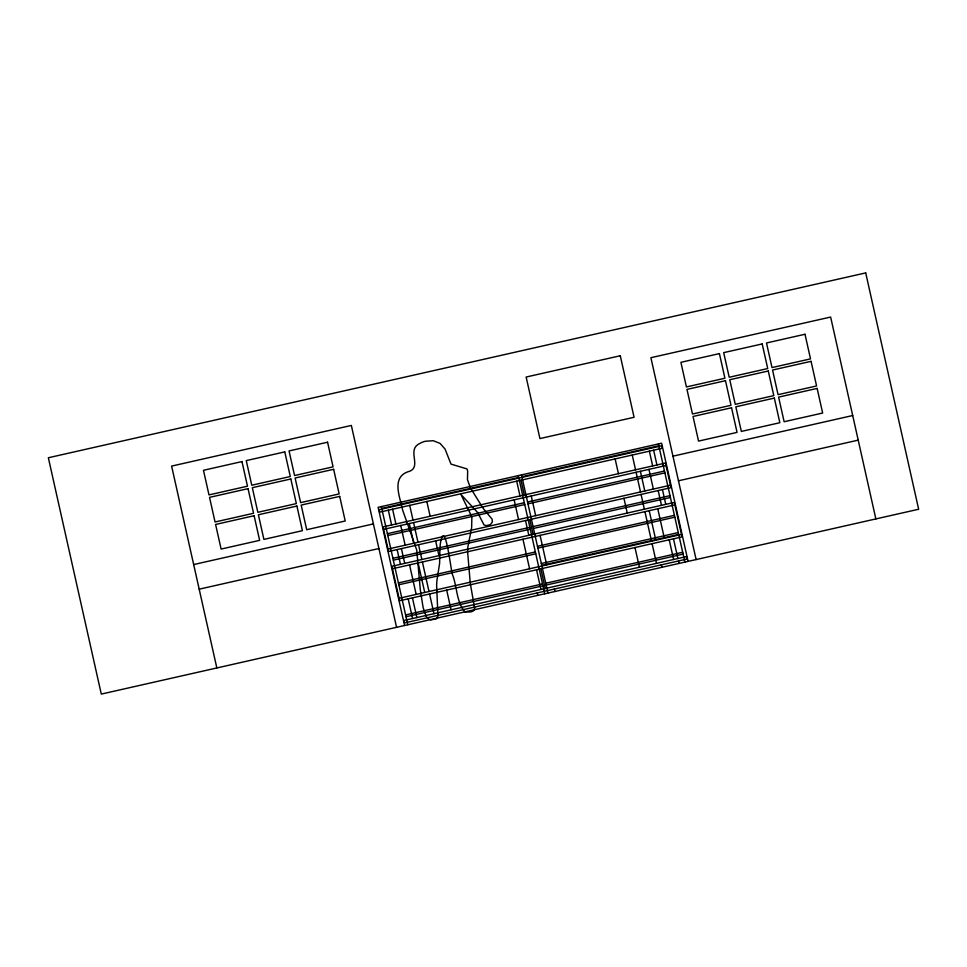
<?xml version="1.0" encoding="UTF-8"?>
<svg xmlns="http://www.w3.org/2000/svg" width="967" height="967" viewBox="0 0 967 967"><rect width="100%" height="100%" fill="white"/><g stroke="black" fill="none" stroke-linecap="round" stroke-linejoin="round"><path stroke-width="1.45" d="M381.747 508.449L518.687 477.48M521.89 476.755L658.829 445.787M193.666 564.559L373.407 523.921M672.959 456.17L852.701 415.532M383.621 529.36L666.058 465.49M387.392 533.687L524.332 502.719M527.547 501.994L664.486 471.026M387.815 535.537L524.755 504.569M527.958 503.843L664.897 472.875M199.19 589.181L378.919 548.531M678.471 480.792L858.212 440.142M388.033 549.063L670.469 485.192M392.916 558.297L529.856 527.329M533.059 526.604L669.998 495.636M393.327 560.147L530.267 529.179M533.47 528.453L670.409 497.485M392.445 568.753L674.881 504.883M537.471 546.307L674.41 515.338M537.882 548.144L674.821 517.188M398.428 582.92L535.367 551.952M398.839 584.769L535.778 553.801M541.327 563.531L678.266 532.563M541.75 565.381L678.689 534.413M399.057 598.295L681.493 534.425M405.596 614.927L542.535 583.959M545.739 583.234L682.678 552.266M406.007 616.765L542.946 585.809M546.162 585.071L683.101 554.115M875.86 518.928L830.641 317.055L650.9 357.705L696.119 559.567M688.093 561.38L661.633 443.212L378.121 507.324L404.593 625.492M658.418 443.95L684.89 562.105M653.644 450.199L656.944 464.97M662.455 489.592L665.767 504.363M673.491 538.824L677.903 558.515M678.459 560.981L679.003 563.447M649.365 451.166L652.665 465.937M658.176 490.559L661.488 505.33M669.212 539.791L673.624 559.482M648.942 469.37L653.354 489.06M657.765 508.751L664.377 538.293M640.384 471.304L644.796 490.994M649.208 510.685L655.819 540.227M661.331 564.849L661.887 567.315M632.237 455.034L635.549 469.805M636.105 472.271L640.517 491.961M641.061 494.427L644.373 509.198M644.929 511.664L651.54 541.206M652.096 543.659L656.508 563.35M615.121 458.902L618.433 473.673M623.945 498.295L627.257 513.066M634.981 547.527L639.392 567.23M554.357 589.048L554.901 591.502M531.258 495.974L535.67 515.677M540.082 535.367L546.693 564.909M521.479 474.906L547.951 593.073M520.983 480.2L524.283 494.971M529.795 519.581L533.107 534.352M540.831 568.826L545.243 588.516M518.276 475.643L544.735 593.798M516.692 481.167L520.004 495.938M525.516 520.56L528.828 535.319M536.552 569.793L540.964 589.483M537.229 592.916L537.785 595.382M514.142 499.854L518.554 519.545M522.966 539.235L529.578 568.777M426.834 501.486L430.146 516.257M435.658 540.879L438.958 555.65M446.681 590.112L451.093 609.802M409.718 505.354L413.018 520.125M413.574 522.591L417.986 542.282M418.542 544.747L421.842 559.518M422.398 561.984L429.01 591.526M429.566 593.98L433.978 613.682M409.295 523.558L413.707 543.249M418.119 562.951L424.731 592.493M400.737 525.492L405.149 545.195M409.561 564.885L416.173 594.427M392.602 509.234L395.902 524.005M401.414 548.615L404.726 563.386M412.45 597.86L416.862 617.55M388.323 510.201L391.623 524.972M397.135 549.582L400.447 564.353M408.171 598.827L412.583 618.517M381.324 506.599L407.796 624.767M396.567 627.317L351.347 425.444L171.618 466.094L216.838 667.955M474.579 607.977C474.954 612.764 468.004 612.208 464.861 611.748C456.327 602.115 457.125 586.461 452.496 574.616C451.202 573.274 445.074 515.58 440.408 543.236A293.315 168.657 -12.8 0 0 439.9 548.652L439.61 563.398L437.06 579.571A130.074 74.785 -12.8 0 0 436.649 585.519L437.942 616.124L436.552 618.747L431.113 619.883L428.647 619.061L426.217 616.438L423.147 607.711L420.331 589.955L416.741 550.078L402.743 510.407A649.353 373.383 -12.8 0 1 400.568 501.474C397.244 489.447 394.512 475.196 409.682 471.243C419.726 467.266 410.999 454.998 415.024 447.636A11.012 6.334 -12.8 0 1 416.475 445.775A12.619 7.252 -12.8 0 1 418.397 444.216L421.6 442.523A15.496 8.908 -12.8 0 1 425.359 441.254L433.252 440.722L440.082 443.406L445.062 449.087L450.997 464.112L466.952 468.922L467.665 470.977L467.46 479.668L470.397 487.9L483.355 508.654L492.094 519.158L492.36 521.95L490.414 524.658L486.425 525.625L484.056 524.984L477.662 512.558L460.872 494.367L471.872 516.837L471.63 527.861L468.004 546.174A104.919 60.329 -12.8 0 0 467.617 551.746L470.252 583.186L474.579 607.977M865.707 272.912L48.35 457.754L101.293 694.088L918.65 509.246L865.707 272.912M620.282 355.747L526.145 377.033L539.924 438.583L634.074 417.285L620.282 355.747M241.98 461.573L203.469 470.288L208.981 494.911L247.492 486.196L241.98 461.573M284.769 451.903L246.259 460.606L251.771 485.229L290.293 476.513L284.769 451.903M327.571 442.221L289.048 450.936L294.572 475.546L333.083 466.843L327.571 442.221M719.412 353.608L680.901 362.323L686.413 386.945L724.924 378.23L719.412 353.608M762.201 343.938L723.691 352.641L729.203 377.263L767.725 368.548L762.201 343.938M805.003 334.256L766.493 342.971L772.004 367.581L810.515 358.878L805.003 334.256M248.048 488.661L209.537 497.364L215.049 521.987L253.559 513.272L248.048 488.661M290.837 478.979L252.327 487.694L257.838 512.305L296.349 503.602L290.837 478.979M333.639 469.297L295.116 478.012L300.628 502.635L339.151 493.919L333.639 469.297M725.48 380.696L686.969 389.399L692.481 414.021L730.992 405.306L725.48 380.696M768.269 371.014L729.759 379.729L735.271 404.339L773.793 395.636L768.269 371.014M811.071 361.332L772.548 370.047L778.072 394.669L816.583 385.954L811.071 361.332M254.116 515.737L215.593 524.452L221.117 549.063L259.627 540.36L254.116 515.737M296.905 506.055L258.394 514.77L263.906 539.393L302.417 530.678L296.905 506.055M339.695 496.385L301.184 505.088L306.696 529.711L345.219 520.995L339.695 496.385M731.548 407.772L693.037 416.475L698.549 441.097L737.059 432.394L731.548 407.772M774.337 398.09L735.827 406.805L741.338 431.427L779.849 422.712L774.337 398.09M817.139 388.42L778.616 397.123L784.128 421.745L822.651 413.03L817.139 388.42M661.646 445.799L379.209 509.669L379.753 512.135L662.202 448.265L661.646 445.799M665.501 463.036L383.065 526.906L388.577 551.516L671.025 487.646L665.501 463.036M674.325 502.417L391.889 566.287L399.613 600.761L682.049 536.89L674.325 502.417M686.461 556.581L404.025 620.451L404.569 622.917L687.017 559.047L686.461 556.581"/></g></svg>
